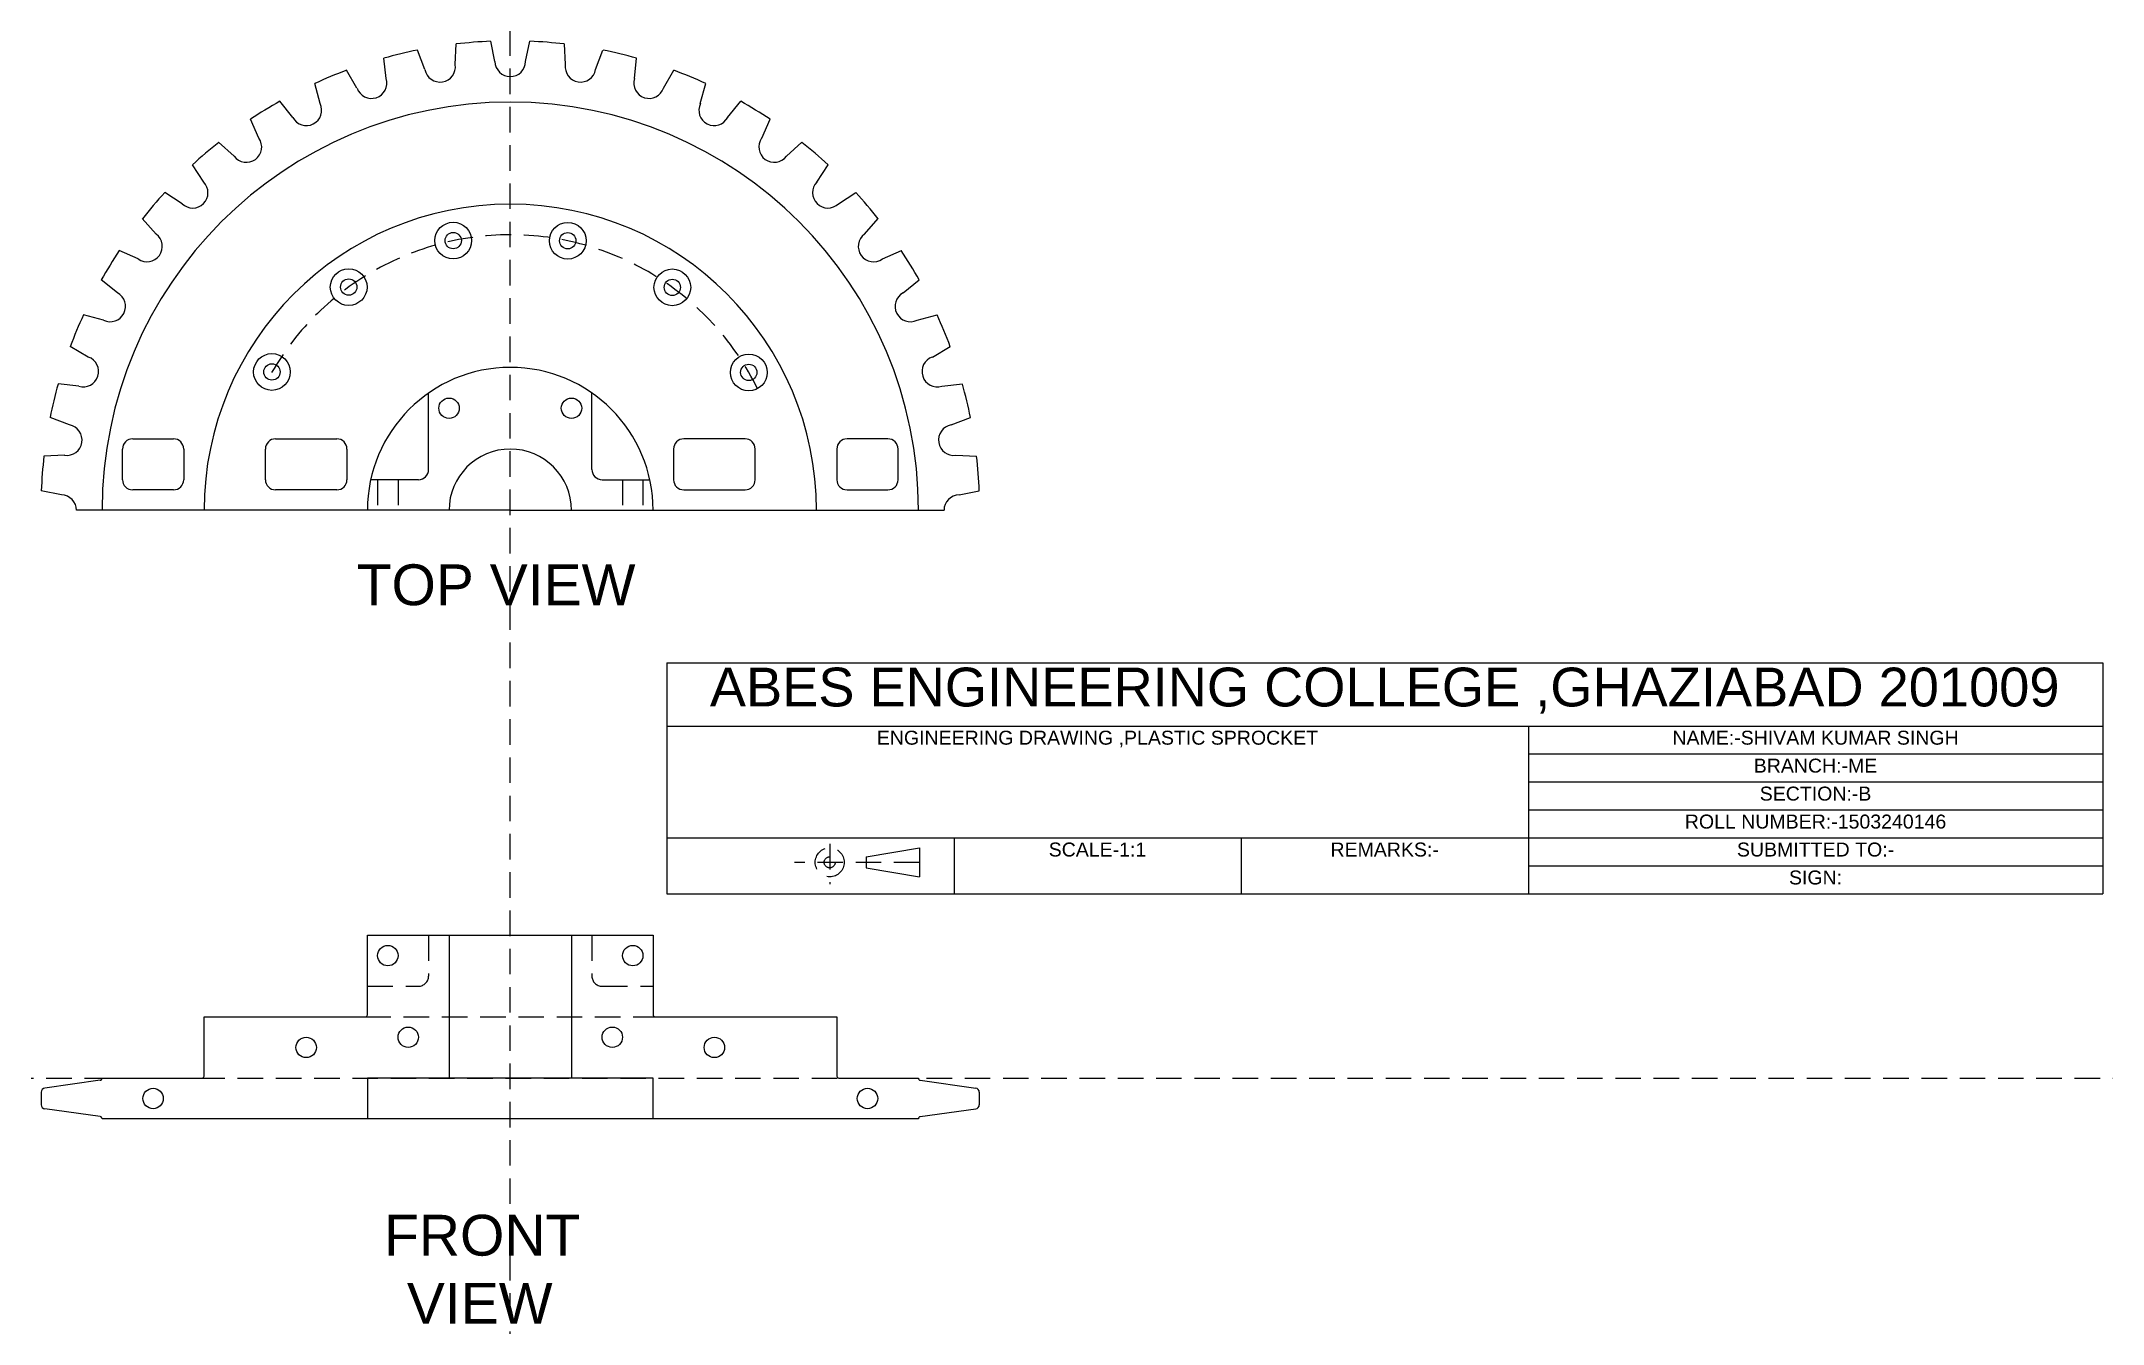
# Model space of a CAD drawing. Header units: inches. Extents: x 130588 to 131598, y 54199 to 54828.
import ezdxf

# ---------------------------------------------------------------- set-up
doc = ezdxf.new("R2010")
doc.units = ezdxf.units.IN
doc.header["$LTSCALE"] = 100
doc.header["$MEASUREMENT"] = 0
doc.linetypes.add('HIDDEN2', pattern=[0.1875, 0.125, -0.0625])
doc.styles.get("Standard").update_dxf_attribs({"font": 'arial.ttf'})

# ---------------------------------------------------------------- blocks, each defined once
blk = doc.blocks.new('*U2')
for radius in [9, 4]:
    blk.add_circle((9, 0.3), radius)
blk = doc.blocks.new('*U3')
at = {"color": 0, "linetype": 'ByBlock', "lineweight": -2, "transparency": 16777216}
for p, rotation in [((130798.3, 54731.4), 188.1176079341192), ((130854.3, 54727.6), 164.1382631749403), ((130745.7, 54712.1), 212.0969526932981), ((130903.9, 54701.4), 140.1589184157614), ((130705.4, 54673.1), 236.076297452477), ((130938.5, 54657.3), 116.1795736565826)]:
    blk.add_blockref('*U2', p, dxfattribs=dict(at, rotation=rotation))
blk = doc.blocks.new('*T4')
at = {"color": 0, "linetype": 'ByBlock', "lineweight": -2, "transparency": 16777216}
for p, q in [((0, 0), (703.5, 0)), ((0, 0), (0, -113.1)), ((703.5, 0), (703.5, -113.1)), ((0, -30.9), (703.5, -30.9)), ((422.1, -30.9), (422.1, -113.1)), ((422.1, -44.6), (703.5, -44.6)), ((422.1, -58.3), (703.5, -58.3)), ((422.1, -72), (703.5, -72)), ((0, -85.7), (703.5, -85.7)), ((140.7, -85.7), (140.7, -113.1)), ((281.4, -85.7), (281.4, -113.1)), ((422.1, -99.4), (703.5, -99.4)), ((0, -113.1), (703.5, -113.1))]:
    blk.add_line(p, q, dxfattribs=at)
at = {"color": 0, "transparency": 16777216, "attachment_point": 2}
for s, insert, char_height, width in [('ABES ENGINEERING COLLEGE ,GHAZIABAD 201009', (351.7, -2.3), 19.013, 698.92), ('ENGINEERING DRAWING ,PLASTIC SPROCKET', (211, -33.2), 6.845, 417.527), ('NAME:-SHIVAM KUMAR SINGH', (562.8, -33.2), 6.845, 276.83), ('BRANCH:-ME', (562.8, -46.9), 6.84, 276.83), ('SECTION:-B', (562.8, -60.6), 6.84, 276.83), ('ROLL NUMBER:-1503240146', (562.8, -74.3), 6.845, 276.83), ('SCALE-1:1', (211, -88), 6.84, 136.134), ('REMARKS:-', (351.7, -88), 6.84, 136.134), ('SUBMITTED TO:-', (562.8, -88), 6.845, 276.83), ('SIGN:', (562.8, -101.7), 6.84, 276.83)]:
    blk.add_mtext(s, dxfattribs=dict(at, insert=insert, char_height=char_height, width=width))

msp = doc.modelspace()

# ---------------------------------------------------------------- linework, layer by layer
for p, q in [((130790.4, 54816.1), (130790.9, 54826.2)), ((130809.9, 54817.6), (130807.8, 54827.5)), ((130824.9, 54817.6), (130827, 54827.5)), ((130844.4, 54816.1), (130843.9, 54826.2)), ((130756.6, 54809.2), (130755.5, 54819.2)), ((130775.6, 54813.7), (130772, 54823.2)), ((130859.2, 54813.7), (130862.8, 54823.2)), ((130878.2, 54809.2), (130879.3, 54819.2)), ((130724.3, 54797), (130721.6, 54806.8)), ((130742.3, 54804.5), (130737.2, 54813.3)), ((130892.5, 54804.5), (130897.5, 54813.3)), ((130910.5, 54797), (130913.2, 54806.8)), ((130710.9, 54790.2), (130704.5, 54798.1)), ((130923.9, 54790.2), (130930.3, 54798.1)), ((130694.2, 54780), (130690.1, 54789.3)), ((130940.6, 54780), (130944.7, 54789.3)), ((130682.1, 54771.2), (130674.5, 54778)), ((130952.7, 54771.2), (130960.2, 54778)), ((130667.2, 54758.5), (130661.7, 54767)), ((130967.6, 54758.5), (130973.1, 54767)), ((130656.6, 54747.9), (130648.1, 54753.4)), ((130978.2, 54747.9), (130986.7, 54753.4)), ((130643.9, 54733), (130637.1, 54740.6)), ((130990.9, 54733), (130997.7, 54740.6)), ((130635.1, 54720.9), (130625.8, 54725)), ((130999.7, 54720.9), (131009, 54725)), ((130624.9, 54704.2), (130617, 54710.6)), ((131009.9, 54704.2), (131017.8, 54710.6)), ((130618.1, 54690.9), (130608.3, 54693.5)), ((131016.7, 54690.9), (131026.5, 54693.5)), ((130610.6, 54672.8), (130601.8, 54677.9)), ((131024.2, 54672.8), (131033, 54677.9)), ((130606, 54658.5), (130595.9, 54659.6)), ((130777.4, 54617.7), (130777.4, 54655.2)), ((130857.4, 54617.7), (130857.4, 54655.2)), ((131028.8, 54658.5), (131038.9, 54659.6)), ((130601.4, 54639.5), (130591.9, 54643.2)), ((131033.4, 54639.5), (131042.9, 54643.2)), ((130632.4, 54632.7), (130652.4, 54632.7)), ((130702.4, 54632.7), (130732.4, 54632.7)), ((130932.4, 54632.7), (130902.4, 54632.7)), ((131002.4, 54632.7), (130982.4, 54632.7)), ((130599.1, 54624.7), (130588.9, 54624.2)), ((130627.4, 54612.7), (130627.4, 54627.7)), ((130657.4, 54627.7), (130657.4, 54612.7)), ((130697.4, 54612.7), (130697.4, 54627.7)), ((130737.4, 54627.7), (130737.4, 54612.7)), ((130897.4, 54627.7), (130897.4, 54612.7)), ((130937.4, 54612.7), (130937.4, 54627.7)), ((130977.4, 54627.7), (130977.4, 54612.7)), ((131007.4, 54612.7), (131007.4, 54627.7)), ((131035.7, 54624.7), (131045.9, 54624.2)), ((130772.4, 54612.7), (130749, 54612.7)), ((130752.4, 54612.7), (130752.4, 54605.2)), ((130762.4, 54612.7), (130762.4, 54605.2)), ((130862.4, 54612.7), (130885.8, 54612.7)), ((130872.4, 54612.7), (130872.4, 54605.2)), ((130872.4, 54612.7), (130872.4, 54612.7)), ((130882.4, 54612.7), (130882.4, 54605.2)), ((130597.5, 54605.2), (130587.6, 54607.3)), ((130642.4, 54607.7), (130632.4, 54607.7)), ((130652.4, 54607.7), (130642.4, 54607.7)), ((130732.4, 54607.7), (130702.4, 54607.7)), ((130902.4, 54607.7), (130932.4, 54607.7)), ((130982.4, 54607.7), (130992.4, 54607.7)), ((130992.4, 54607.7), (131002.4, 54607.7)), ((131037.3, 54605.2), (131047.2, 54607.3)), ((130817.4, 54597.7), (130604.9, 54597.7)), ((130762.4, 54597.7), (130762.4, 54597.7)), ((130817.4, 54597.7), (130787.4, 54597.7)), ((130817.4, 54597.7), (131029.9, 54597.7)), ((130991.7, 54427.9), (131017.9, 54432.3)), ((131017.9, 54432.3), (131017.9, 54418.1)), ((130991.7, 54427.9), (130991.7, 54422.5)), ((130991.7, 54422.5), (131017.9, 54418.1)), ((130747.4, 54350.5), (130747.4, 54389.5)), ((130747.4, 54389.5), (130887.4, 54389.5)), ((130787.4, 54389.5), (130787.4, 54349.5)), ((130847.4, 54389.5), (130847.4, 54319.5)), ((130887.4, 54389.5), (130887.4, 54350.5)), ((130667.4, 54320.5), (130667.4, 54349.5)), ((130667.4, 54349.5), (130746.4, 54349.5)), ((130787.4, 54349.5), (130787.4, 54319.5)), ((130888.4, 54349.5), (130977.4, 54349.5)), ((130977.4, 54349.5), (130977.4, 54320.5)), ((130617.4, 54319.5), (130666.4, 54319.5)), ((130887.4, 54319.5), (130747.4, 54319.5)), ((130747.4, 54319.5), (130747.4, 54299.5)), ((130887.4, 54299.5), (130887.4, 54319.5)), ((130978.4, 54319.5), (131017.4, 54319.5)), ((130587.6, 54312.6), (130587.6, 54306.4)), ((130616.5, 54318.4), (130589.3, 54314.6)), ((131018.3, 54318.4), (131045.5, 54314.6)), ((131047.2, 54312.6), (131047.2, 54306.4)), ((130616.5, 54300.6), (130589.3, 54304.4)), ((131017.4, 54299.5), (130617.4, 54299.5)), ((131018.3, 54300.6), (131045.5, 54304.4))]:
    msp.add_line(p, q)
at = {"linetype": 'HIDDEN2'}
for p, q in [((130752.4, 54612.7), (130752.4, 54597.7)), ((130762.4, 54612.7), (130762.4, 54597.7)), ((130872.4, 54612.7), (130872.4, 54597.7)), ((130882.4, 54612.7), (130882.4, 54597.7)), ((130973.9, 54434.2), (130973.9, 54414.5)), ((131017.9, 54425.2), (130956.7, 54425.2)), ((130777.4, 54389.5), (130777.4, 54369.5)), ((130857.4, 54389.5), (130857.4, 54369.5)), ((130747.4, 54364.5), (130772.4, 54364.5)), ((130862.4, 54364.5), (130887.4, 54364.5)), ((130746.4, 54349.5), (130888.4, 54349.5))]:
    msp.add_line(p, q, dxfattribs=at)
for p, direction in [((130817.4, 54597.7), (0, 1)), ((130787.4, 54319.5), (1, 0))]:
    msp.add_xline(p, direction, dxfattribs=at)
for centre in [(130787.4, 54647.7), (130847.4, 54647.7), (130757.4, 54379.5), (130877.4, 54379.5), (130717.4, 54334.5), (130767.4, 54339.5), (130867.4, 54339.5), (130917.4, 54334.5), (130642.4, 54309.5), (130992.4, 54309.5)]:
    msp.add_circle(centre, 5)
for radius in [7.1, 2.69]:
    msp.add_circle((130973.9, 54425.2), radius, dxfattribs=at)
for centre, radius, start, end in [((130817.4, 54597.7), 230, 92.3944, 96.6056), ((130817.4, 54597.7), 230, 83.3944, 87.6056), ((130817.4, 54597.7), 230, 101.3944, 105.6056), ((130783, 54815), 7.5, 189.9767, 8.0233), ((130817.4, 54817.7), 7.5, 180.9767, 359.0233), ((130851.8, 54815), 7.5, 171.9767, 350.0233), ((130817.4, 54597.7), 230, 74.3944, 78.6056), ((130817.4, 54597.7), 230, 110.3944, 114.6056), ((130749.4, 54807), 7.5, 198.9767, 17.0233), ((130885.4, 54807), 7.5, 162.9767, 341.0233), ((130817.4, 54597.7), 230, 65.3944, 69.6056), ((130817.4, 54597.7), 200, 0, 180), ((130817.4, 54597.7), 230, 119.3944, 123.6056), ((130717.5, 54793.7), 7.5, 207.9767, 26.0233), ((130917.3, 54793.7), 7.5, 153.9767, 332.0233), ((130817.4, 54597.7), 230, 56.3944, 60.6056), ((130817.4, 54597.7), 230, 128.3944, 132.6056), ((130688.1, 54775.7), 7.5, 216.9767, 35.0233), ((130946.7, 54775.7), 7.5, 144.9767, 323.0233), ((130817.4, 54597.7), 230, 47.3944, 51.6056), ((130661.8, 54753.3), 7.5, 225.9767, 44.0233), ((130973, 54753.3), 7.5, 135.9767, 314.0233), ((130817.4, 54597.7), 230, 137.3944, 141.6056), ((130817.4, 54597.7), 150, 0, 180), ((130817.4, 54597.7), 230, 38.3944, 42.6056), ((130817.4, 54597.7), 230, 146.3944, 150.6056), ((130639.4, 54727), 7.5, 234.9767, 53.0233), ((130995.4, 54727), 7.5, 126.9767, 305.0233), ((130817.4, 54597.7), 230, 29.3944, 33.6056), ((130621.4, 54697.6), 7.5, 243.9767, 62.0233), ((131013.4, 54697.6), 7.5, 117.9767, 296.0233), ((130817.4, 54597.7), 230, 155.3944, 159.6056), ((130817.4, 54597.7), 230, 20.3944, 24.6056), ((130608.2, 54665.7), 7.5, 252.9767, 71.0233), ((131026.6, 54665.7), 7.5, 108.9767, 287.0233), ((130817.4, 54597.7), 70, 0, 180), ((130817.4, 54597.7), 230, 164.3944, 168.6056), ((130817.4, 54597.7), 230, 11.3944, 15.6056), ((130600.1, 54632.1), 7.5, 261.9767, 80.0233), ((130632.4, 54627.7), 5, 90, 180), ((130652.4, 54627.7), 5, 0, 90), ((130702.4, 54627.7), 5, 90, 180), ((130732.4, 54627.7), 5, 0, 90), ((130902.4, 54627.7), 5, 90, 180), ((130932.4, 54627.7), 5, 0, 90), ((130982.4, 54627.7), 5, 90, 180), ((131002.4, 54627.7), 5, 0, 90), ((131034.7, 54632.1), 7.5, 99.9767, 278.0233), ((130817.4, 54597.7), 230, 173.3944, 177.6056), ((130817.4, 54597.7), 30, 0, 180), ((130817.4, 54597.7), 230, 2.3944, 6.6056), ((130632.4, 54612.7), 5, 180, 270), ((130652.4, 54612.7), 5, 270, 0), ((130702.4, 54612.7), 5, 180, 270), ((130732.4, 54612.7), 5, 270, 0), ((130772.4, 54617.7), 5, 270, 360), ((130862.4, 54617.7), 5, 180, 270), ((130902.4, 54612.7), 5, 180, 270), ((130932.4, 54612.7), 5, 270, 0), ((130982.4, 54612.7), 5, 180, 270), ((131002.4, 54612.7), 5, 270, 0), ((130597.4, 54597.7), 7.5, 0, 89.0233), ((131037.4, 54597.7), 7.5, 90.9767, 180), ((130746.4, 54350.5), 1, 270, 0), ((130888.4, 54350.5), 1, 180, 270), ((130616.4, 54319.4), 1, 278, 7.5108), ((130616.4, 54319.4), 1, 278, 0), ((130666.4, 54320.5), 1, 270, 0), ((130978.4, 54320.5), 1, 180, 270), ((131018.4, 54319.4), 1, 172.4892, 262), ((130589.6, 54312.6), 2, 98, 180), ((131045.2, 54312.6), 2, 0, 82), ((130589.6, 54306.4), 2, 180, 262), ((130616.4, 54299.6), 1, 0, 82), ((130616.4, 54299.6), 1, 352.4892, 82), ((131018.4, 54299.6), 1, 98, 187.5108), ((131045.2, 54306.4), 2, 278, 0)]:
    msp.add_arc(centre, radius, start, end)
for centre, radius, start, end in [((130817.4, 54597.7), 135, 26.1796, 150), ((130772.4, 54369.5), 5, 270, 0), ((130862.4, 54369.5), 5, 180, 270)]:
    msp.add_arc(centre, radius, start, end, dxfattribs=at)

# ---------------------------------------------------------------- block references
for name, p in [('*U3', (0, 0)), ('*T4', (130894.1, 54522.9))]:
    msp.add_blockref(name, p)

# ---------------------------------------------------------------- texts
at = {"char_height": 20, "attachment_point": 1}
for s, width, insert in [('\\pi52.941;TOP VIEW', 241.516, (130689.2, 54571.2)), ('\\pi38.132;FRONT \\P\\pi49.332;VIEW ', 169.633, (130717.4, 54252.5))]:
    msp.add_mtext_dynamic_manual_height_columns(s, width=width, gutter_width=1, heights=[0], dxfattribs=dict(at, insert=insert))

doc.saveas('drawing.dxf')
